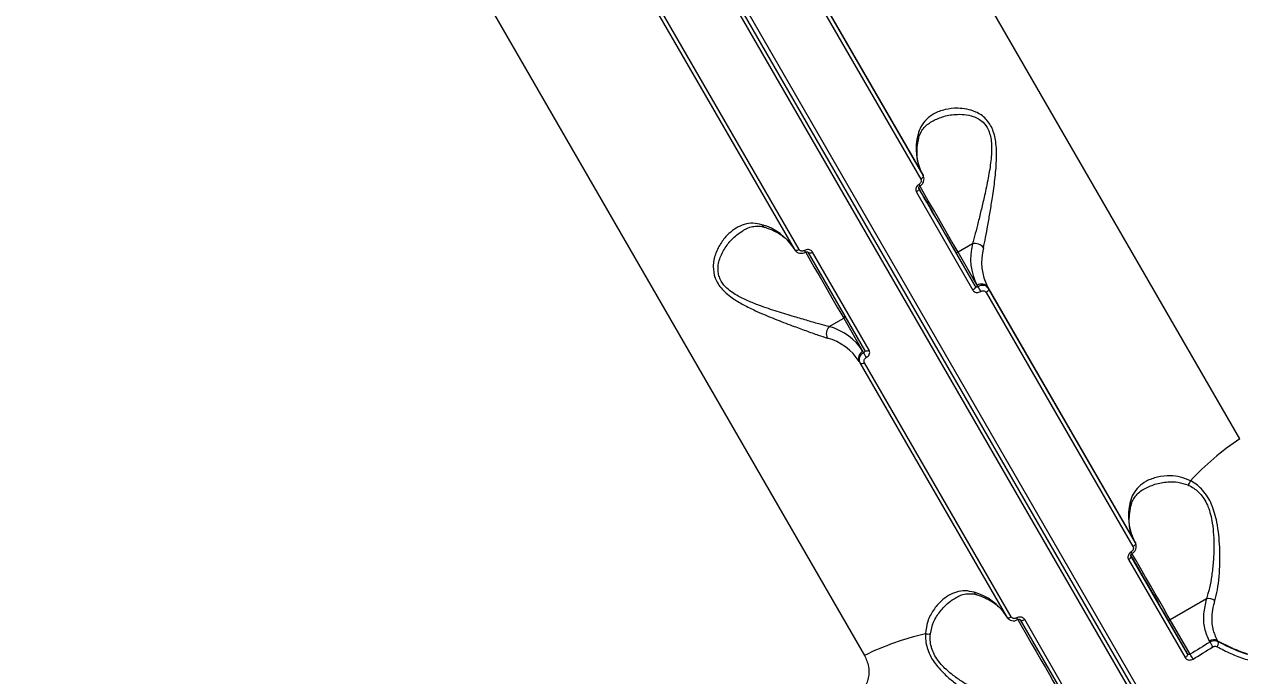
# Model space of a CAD drawing. Header units: millimetres. Extents: x -10881 to 8954, y -8695 to 5624.
# Drawn here: x 2623 to 2917.6, y -3272.9 to -3115 of the extents above; entities that cross this region are included whole.
import ezdxf

# ---------------------------------------------------------------- set-up
doc = ezdxf.new("R2010")
doc.units = ezdxf.units.MM
for name, color, linetype in [('DIKOM_ОБЪЕКТ', 7, 'Continuous'), ('DIKOM_РАЗМЕР_ЗОНА', 7, 'Continuous'), ('DIKOM_РАЗМЕР_ОБЪЕКТА', 7, 'Continuous')]:
    doc.layers.add(name, color=color, linetype=linetype)
doc.styles.add('style1', font='arial.ttf', dxfattribs={"width": 0.8})
doc.dimstyles.new('1-50', dxfattribs={"dimtxt": 300, "dimasz": 200, "dimexe": 100, "dimexo": 0, "dimgap": 100, "dimtad": 1, "dimtxsty": 'style1', "dimcen": 200, "dimclrd": 7, "dimclre": 7, "dimclrt": 7, "dimadec": 1, "dimazin": 2, "dimtfac": 1, "dimtmove": 0, "dimatfit": 2, "dimfxl": 0, "dimlwd": 25, "dimlwe": 18, "dimarcsym": 0})

# ---------------------------------------------------------------- blocks, each defined once
blk = doc.blocks.new('*D10')
at = {"layer": 'Defpoints', "color": 0, "transparency": 16777216}
for p in [(-7152.73, 2730.8), (7385.22, 911.28), (7385.22, -7693.77)]:
    blk.add_point(p, dxfattribs=at)
at = {"layer": 'DIKOM_РАЗМЕР_ОБЪЕКТА', "color": 7, "lineweight": 18, "transparency": 16777216}
for p, q in [((-7152.73, 2730.8), (-7152.73, -7793.77)), ((7385.22, 911.28), (7385.22, -7793.77))]:
    blk.add_line(p, q, dxfattribs=at)
at = {"layer": 'DIKOM_РАЗМЕР_ОБЪЕКТА', "color": 7, "lineweight": 25, "transparency": 16777216}
blk.add_line((-6952.73, -7693.77), (7185.22, -7693.77), dxfattribs=at)
at = {"layer": 'DIKOM_РАЗМЕР_ОБЪЕКТА', "color": 7, "transparency": 16777216}
for points in [[(-6952.73, -7660.43), (-6952.73, -7727.1), (-7152.73, -7693.77)], [(7185.22, -7660.43), (7185.22, -7727.1), (7385.22, -7693.77)]]:
    blk.add_solid(points, dxfattribs=at)
at = {"layer": 'DIKOM_РАЗМЕР_ОБЪЕКТА', "color": 7, "transparency": 16777216, "insert": (116.24, -7440.59), "char_height": 300, "attachment_point": 5, "style": 'style1'}
blk.add_mtext('14500', dxfattribs=at)
blk = doc.blocks.new('*D12')
at = {"layer": 'Defpoints', "color": 0, "transparency": 16777216}
for p in [(-9113.32, 3014.05), (8954.2, 2756.48), (8954.2, -8594.51)]:
    blk.add_point(p, dxfattribs=at)
at = {"layer": 'DIKOM_РАЗМЕР_ЗОНА', "color": 7, "lineweight": 18, "transparency": 16777216}
for p, q in [((-9113.32, 3014.05), (-9113.32, -8694.51)), ((8954.2, 2756.48), (8954.2, -8694.51))]:
    blk.add_line(p, q, dxfattribs=at)
at = {"layer": 'DIKOM_РАЗМЕР_ЗОНА', "color": 7, "lineweight": 25, "transparency": 16777216}
blk.add_line((-8913.32, -8594.51), (8754.2, -8594.51), dxfattribs=at)
at = {"layer": 'DIKOM_РАЗМЕР_ЗОНА', "color": 7, "transparency": 16777216}
for points in [[(-8913.32, -8561.18), (-8913.32, -8627.85), (-9113.32, -8594.51)], [(8754.2, -8561.18), (8754.2, -8627.85), (8954.2, -8594.51)]]:
    blk.add_solid(points, dxfattribs=at)
at = {"layer": 'DIKOM_РАЗМЕР_ЗОНА', "color": 7, "transparency": 16777216, "insert": (-79.56, -8341.34), "char_height": 300, "attachment_point": 5, "style": 'style1'}
blk.add_mtext('18000', dxfattribs=at)

msp = doc.modelspace()

# ---------------------------------------------------------------- linework, layer by layer
at = {"layer": 'DIKOM_ОБЪЕКТ', "color": 7, "linetype": 'Continuous', "lineweight": 15}
for p, q in [((2703.245, -2951.23), (2910.695, -3310.509)), ((2911.305, -3309.561), (2703.855, -2950.283)), ((2912.431, -3309.506), (2704.981, -2950.228)), ((2917.597, -3215.454), (2767.582, -2955.646)), ((2676.645, -3008.148), (2826.66, -3267.957)), ((2805.123, -3089.669), (2840.698, -3151.28)), ((2840.868, -3151.575), (2805.293, -3089.963)), ((2804.719, -3090.888), (2840.294, -3152.5)), ((2774.116, -3107.963), (2809.691, -3169.575)), ((2810.779, -3169.541), (2775.204, -3107.929)), ((2840.698, -3151.28), (2840.868, -3151.575)), ((2853.514, -3178.476), (2839.798, -3154.722)), ((2839.22, -3155.651), (2852.935, -3179.405)), ((2852.842, -3168.209), (2849.334, -3170.234)), ((2812.952, -3170.222), (2826.667, -3193.976)), ((2827.761, -3193.94), (2814.045, -3170.186)), ((2848.687, -3170.113), (2853.514, -3178.476)), ((2853.967, -3178.261), (2849.334, -3170.234)), ((2854.147, -3178.573), (2853.967, -3178.261)), ((2856.153, -3179.966), (2891.728, -3241.577)), ((2856.557, -3178.746), (2892.132, -3240.358)), ((2856.727, -3179.04), (2856.557, -3178.746)), ((2892.302, -3240.652), (2856.727, -3179.04)), ((2818.114, -3188.259), (2821.621, -3186.234)), ((2821.621, -3186.234), (2826.255, -3194.261)), ((2826.255, -3194.261), (2826.435, -3194.573)), ((2825.38, -3196.746), (2825.55, -3197.04)), ((2825.55, -3197.04), (2861.125, -3258.652)), ((2862.213, -3258.618), (2826.638, -3197.006)), ((2892.132, -3240.358), (2892.302, -3240.652)), ((2890.654, -3244.728), (2904.369, -3268.482)), ((2904.948, -3267.554), (2891.232, -3243.8)), ((2909.517, -3254.261), (2900.768, -3259.312)), ((2864.386, -3259.3), (2878.101, -3283.054)), ((2879.195, -3283.017), (2865.479, -3259.263)), ((2900.121, -3259.19), (2904.948, -3267.554)), ((2905.581, -3267.651), (2900.768, -3259.312)), ((2910.223, -3264.465), (2910.377, -3264.731)), ((2912.38, -3264.632), (2912.238, -3264.386))]:
    msp.add_line(p, q, dxfattribs=at)
at = {"layer": 'DIKOM_ОБЪЕКТ', "color": 7, "linetype": 'Continuous', "lineweight": 15, "flags": 128}
for points in [[(2840.868, -3151.575), (2840.901, -3151.669), (2840.901, -3151.777), (2840.869, -3151.897), (2840.805, -3152.023), (2840.711, -3152.151), (2840.592, -3152.276), (2840.451, -3152.394), (2840.294, -3152.5)], [(2839.798, -3154.722), (2839.832, -3154.817), (2839.832, -3154.926), (2839.799, -3155.046), (2839.734, -3155.173), (2839.64, -3155.301), (2839.52, -3155.427), (2839.378, -3155.545), (2839.22, -3155.651)], [(2839.783, -3154.693), (2839.812, -3154.742), (2840.174, -3155.369), (2840.671, -3156.229)], [(2839.791, -3154.704), (2840.5, -3155.932), (2841.691, -3157.994), (2842.884, -3160.061), (2844.054, -3162.088), (2845.175, -3164.029), (2846.22, -3165.84), (2847.168, -3167.482), (2847.996, -3168.917), (2848.687, -3170.113)], [(2840.671, -3156.229), (2841.261, -3157.251), (2841.897, -3158.353), (2842.528, -3159.446), (2843.102, -3160.441), (2843.573, -3161.257), (2843.903, -3161.828), (2844.065, -3162.109), (2844.045, -3162.075), (2843.847, -3161.731), (2843.484, -3161.103), (2842.988, -3160.243), (2842.397, -3159.221), (2841.761, -3158.119), (2841.13, -3157.026), (2840.556, -3156.031), (2840.085, -3155.215), (2839.794, -3154.711)], [(2849.334, -3170.234), (2848.622, -3169.001), (2847.768, -3167.521), (2846.791, -3165.828), (2845.712, -3163.96), (2844.557, -3161.959), (2843.35, -3159.868), (2842.119, -3157.736), (2840.891, -3155.61), (2840.056, -3154.162)], [(2809.691, -3169.575), (2809.756, -3169.65), (2809.85, -3169.705), (2809.969, -3169.737), (2810.111, -3169.744), (2810.268, -3169.727), (2810.436, -3169.687), (2810.608, -3169.624), (2810.779, -3169.541)], [(2812.347, -3170.17), (2813.179, -3171.61), (2814.406, -3173.736), (2815.637, -3175.868), (2816.844, -3177.959), (2818, -3179.96), (2819.078, -3181.828), (2820.055, -3183.521), (2820.909, -3185.001), (2821.621, -3186.234)], [(2812.952, -3170.222), (2813.017, -3170.298), (2813.111, -3170.353), (2813.232, -3170.385), (2813.374, -3170.392), (2813.532, -3170.375), (2813.701, -3170.333), (2813.874, -3170.269), (2814.045, -3170.186)], [(2853.514, -3178.476), (2853.547, -3178.571), (2853.548, -3178.68), (2853.515, -3178.8), (2853.45, -3178.927), (2853.356, -3179.055), (2853.235, -3179.181), (2853.094, -3179.299), (2852.935, -3179.405)], [(2856.727, -3179.04), (2856.76, -3179.134), (2856.76, -3179.243), (2856.728, -3179.362), (2856.664, -3179.489), (2856.57, -3179.617), (2856.451, -3179.742), (2856.31, -3179.859), (2856.153, -3179.966)], [(2826.667, -3193.976), (2826.732, -3194.052), (2826.827, -3194.107), (2826.947, -3194.139), (2827.089, -3194.146), (2827.248, -3194.129), (2827.417, -3194.087), (2827.59, -3194.023), (2827.761, -3193.94)], [(2825.55, -3197.04), (2825.614, -3197.116), (2825.708, -3197.171), (2825.828, -3197.202), (2825.969, -3197.21), (2826.127, -3197.193), (2826.295, -3197.152), (2826.467, -3197.089), (2826.638, -3197.006)], [(2900.768, -3259.312), (2900.056, -3258.078), (2899.202, -3256.598), (2898.225, -3254.905), (2897.146, -3253.037), (2895.991, -3251.036), (2894.784, -3248.946), (2893.553, -3246.813), (2892.325, -3244.687), (2891.49, -3243.239)], [(2892.302, -3240.652), (2892.335, -3240.746), (2892.335, -3240.855), (2892.303, -3240.974), (2892.239, -3241.1), (2892.145, -3241.228), (2892.026, -3241.353), (2891.885, -3241.471), (2891.728, -3241.577)], [(2891.232, -3243.8), (2891.266, -3243.894), (2891.266, -3244.003), (2891.233, -3244.123), (2891.168, -3244.25), (2891.074, -3244.379), (2890.954, -3244.504), (2890.812, -3244.622), (2890.654, -3244.728)], [(2891.217, -3243.77), (2891.246, -3243.819), (2891.608, -3244.446), (2892.104, -3245.306)], [(2891.225, -3243.782), (2891.934, -3245.009), (2893.124, -3247.071), (2894.318, -3249.139), (2895.488, -3251.165), (2896.609, -3253.106), (2897.654, -3254.918), (2898.602, -3256.559), (2899.43, -3257.994), (2900.121, -3259.19)], [(2892.104, -3245.306), (2892.695, -3246.329), (2893.331, -3247.431), (2893.962, -3248.523), (2894.536, -3249.518), (2895.007, -3250.334), (2895.337, -3250.906), (2895.499, -3251.186), (2895.479, -3251.152), (2895.28, -3250.808), (2894.918, -3250.181), (2894.422, -3249.321), (2893.831, -3248.298), (2893.195, -3247.196), (2892.564, -3246.103), (2891.99, -3245.109), (2891.519, -3244.293), (2891.228, -3243.789)], [(2861.125, -3258.652), (2861.19, -3258.728), (2861.284, -3258.782), (2861.403, -3258.814), (2861.544, -3258.822), (2861.702, -3258.805), (2861.87, -3258.764), (2862.042, -3258.701), (2862.213, -3258.618)], [(2863.781, -3259.247), (2864.612, -3260.687), (2865.84, -3262.813), (2867.071, -3264.946), (2868.278, -3267.036), (2869.433, -3269.037), (2870.512, -3270.905), (2871.489, -3272.598), (2872.343, -3274.078), (2873.055, -3275.312)], [(2864.386, -3259.3), (2864.451, -3259.376), (2864.545, -3259.43), (2864.666, -3259.462), (2864.808, -3259.469), (2864.966, -3259.452), (2865.135, -3259.411), (2865.308, -3259.347), (2865.479, -3259.263)], [(2910.377, -3264.731), (2909.779, -3265.098), (2909.181, -3265.464), (2908.582, -3265.83), (2907.982, -3266.195), (2907.383, -3266.56), (2906.782, -3266.924), (2906.182, -3267.287), (2905.581, -3267.651)], [(2906.3, -3268.819), (2906.903, -3268.455), (2907.504, -3268.091), (2908.106, -3267.726), (2908.707, -3267.36), (2909.308, -3266.994), (2909.908, -3266.628), (2910.508, -3266.261), (2911.108, -3265.893)], [(2904.948, -3267.554), (2904.981, -3267.648), (2904.982, -3267.757), (2904.949, -3267.877), (2904.884, -3268.004), (2904.79, -3268.132), (2904.669, -3268.258), (2904.528, -3268.376), (2904.369, -3268.482)]]:
    msp.add_lwpolyline(points, dxfattribs=at)
at = {"layer": 'DIKOM_ОБЪЕКТ', "color": 7, "linetype": 'Continuous', "lineweight": 15}
for centre, radius, start, end in [((2852.294, -3145.135), 13.123, 164.85518, 207.92059), ((2838.506, -3142.395), 1.314, 348.27083, 31.55004), ((2837.78, -3155.137), 2.497, 22.2679, 33.4231), ((2798.402, -3176.246), 13.12, 32.06427, 75.13688), ((2802.923, -3162.938), 1.314, 208.45721, 251.68331), ((2814.344, -3168.667), 2.526, 206.63446, 217.65974), ((2866.143, -3171.809), 13.78, 164.85518, 207.92059), ((2853.508, -3170.489), 2.375, 33.66228, 106.28517), ((2868.152, -3172.601), 13.123, 164.85518, 207.92059), ((2849.072, -3169.846), 0.468, 214.73946, 304.05838), ((2855.017, -3179.814), 1.874, 34.73946, 124.05838), ((2834.951, -3191.185), 22.969, 29.88152, 33.30537), ((2821.412, -3185.809), 0.473, 296.20231, 20.53403), ((2819.755, -3189.976), 2.375, 133.71222, 206.34166), ((2814.58, -3201.575), 13.776, 32.06427, 75.13688), ((2814.261, -3203.711), 13.12, 32.06427, 75.13688), ((2827.074, -3195.946), 1.874, 115.94043, 205.26593), ((2846.867, -3184.303), 22.868, 206.68503, 210.12397), ((2955.153, -3271.578), 67.53, 123.78907, 137.1135), ((2902.905, -3224.647), 2.935, 317.15893, 340.62835), ((2903.728, -3234.213), 13.123, 164.85518, 207.92059), ((2889.94, -3231.472), 1.314, 348.27083, 31.55004), ((2889.214, -3244.214), 2.497, 22.2679, 33.4231), ((2849.836, -3265.323), 13.12, 32.06427, 75.13688), ((2854.357, -3252.015), 1.314, 208.45721, 251.68331), ((2910.098, -3256.721), 2.529, 53.81424, 103.29071), ((2865.778, -3257.744), 2.526, 206.63446, 217.65974), ((2900.506, -3258.923), 0.468, 214.73946, 304.05838), ((2856.483, -3328.535), 67.521, 102.88547, 116.21105), ((2841.967, -3259.829), 2.935, 259.37116, 282.84216), ((2911.301, -3266.216), 2.056, 62.86272, 121.59207), ((2896.359, -3274.354), 17.003, 29.83976, 34.46591), ((2911.124, -3264.976), 1.302, 318.87405, 15.29122), ((2886.385, -3280.263), 22.969, 29.88152, 33.30537)]:
    msp.add_arc(centre, radius, start, end, dxfattribs=at)
for points, knots in [([(2912.672, -3309.927), (2914.419, -3308.91), (2919.483, -3305.963), (2927.8, -3300.979), (2937.587, -3294.933), (2947.272, -3288.756), (2956.85, -3282.455), (2966.312, -3276.033), (2975.652, -3269.496), (2984.863, -3262.849), (2993.937, -3256.097), (3002.868, -3249.245), (3011.649, -3242.297), (3020.274, -3235.259), (3028.736, -3228.137), (3037.029, -3220.936), (3045.146, -3213.66), (3053.082, -3206.317), (3060.83, -3198.91), (3068.385, -3191.446), (3075.74, -3183.93), (3082.891, -3176.367), (3089.832, -3168.765), (3096.558, -3161.127), (3103.064, -3153.461), (3109.344, -3145.771), (3115.394, -3138.063), (3121.21, -3130.343), (3126.787, -3122.617), (3132.121, -3114.891), (3137.208, -3107.171), (3142.043, -3099.461), (3146.624, -3091.769), (3150.947, -3084.099), (3155.009, -3076.457), (3158.805, -3068.85), (3162.335, -3061.283), (3165.594, -3053.761), (3168.58, -3046.29), (3171.291, -3038.877), (3173.725, -3031.525), (3175.88, -3024.242), (3177.754, -3017.032), (3179.346, -3009.901), (3180.655, -3002.855), (3181.678, -2995.898), (3182.417, -2989.037), (3182.869, -2982.276), (3183.038, -2975.619), (3182.905, -2969.08), (3182.615, -2963.835), (3182.264, -2960.815), (3182.157, -2959.893)], [0, 0, 0, 0, 0.0107471, 0.0311651, 0.0515835, 0.0720021, 0.0924206, 0.1128393, 0.1332582, 0.1536771, 0.1740963, 0.1945156, 0.2149352, 0.2353551, 0.2557752, 0.2761956, 0.2966164, 0.3170376, 0.3374591, 0.3578811, 0.3783035, 0.3987263, 0.4191497, 0.4395736, 0.459998, 0.480423, 0.5008486, 0.5212748, 0.5417016, 0.5621289, 0.5825569, 0.6029854, 0.6234145, 0.6438441, 0.6642741, 0.6847045, 0.7051351, 0.7255658, 0.7459964, 0.7664267, 0.7868564, 0.8072852, 0.8277127, 0.8481386, 0.8685623, 0.8889834, 0.9094014, 0.9298156, 0.9502254, 0.9706305, 0.9910301, 1, 1, 1, 1]), ([(2855.485, -3169.172), (2855.657, -3168.36), (2856.002, -3166.733), (2856.548, -3163.725), (2857.115, -3160.463), (2857.709, -3156.74), (2858.3, -3152.602), (2858.697, -3148.173), (2858.668, -3144.054), (2858.014, -3141.016), (2857.05, -3139.111), (2856.094, -3137.879), (2854.933, -3136.914), (2853.373, -3136.054), (2851.446, -3135.475), (2848.886, -3135.242), (2846.119, -3135.557), (2843.542, -3136.531), (2841.59, -3137.965), (2840.26, -3139.639), (2839.826, -3141.056), (2839.626, -3141.707)], [0, 0, 0, 0, 0.0554761, 0.1110246, 0.1664977, 0.2220062, 0.2900237, 0.3579634, 0.4226761, 0.4774073, 0.5052471, 0.5330944, 0.5627101, 0.5923749, 0.64043, 0.6885816, 0.7603261, 0.8320617, 0.8910003, 0.9498671, 1, 1, 1, 1]), ([(2842.943, -3138.558), (2843.785, -3138.141), (2845.531, -3137.277), (2848.293, -3136.781), (2850.852, -3136.786), (2852.746, -3137.162), (2854.277, -3137.847), (2855.585, -3138.802), (2856.433, -3139.983), (2856.987, -3141.326), (2857.299, -3142.518), (2857.548, -3144.841), (2857.342, -3148.155), (2856.651, -3152.32), (2855.814, -3156.237), (2854.983, -3159.799), (2854.225, -3162.907), (2853.498, -3165.815), (2853.063, -3167.404), (2852.842, -3168.209)], [0, 0, 0, 0, 0.083337, 0.1726872, 0.2299078, 0.2882938, 0.322255, 0.3571279, 0.407045, 0.4203424, 0.4514878, 0.4836705, 0.5605594, 0.642474, 0.7266399, 0.7945434, 0.8636291, 0.930864, 1, 1, 1, 1]), ([(2839.81, -3142.681), (2839.826, -3142.579), (2839.913, -3142.045), (2840.271, -3141.225), (2840.914, -3140.187), (2841.792, -3139.271), (2842.573, -3138.788), (2842.943, -3138.559)], [0, 0, 0, 0, 0.0509285, 0.2669413, 0.5042747, 0.7648438, 1, 1, 1, 1]), ([(2840.698, -3151.281), (2840.569, -3151.043), (2840.171, -3150.309), (2839.7, -3148.966), (2839.393, -3147.198), (2839.372, -3145.298), (2839.558, -3143.761), (2839.749, -3142.866), (2839.792, -3142.666)], [0, 0, 0, 0, 0.1027334, 0.3181905, 0.5309199, 0.7384588, 0.9414897, 1, 1, 1, 1]), ([(2840.083, -3154.176), (2840.265, -3154.051), (2840.666, -3153.776), (2841.028, -3153.132), (2841.136, -3152.433), (2841.059, -3151.893), (2840.89, -3151.652), (2840.847, -3151.59)], [0, 0, 0, 0, 0.2154779, 0.4735076, 0.7028358, 0.9236399, 1, 1, 1, 1]), ([(2839.865, -3153.761), (2839.773, -3153.824), (2839.541, -3153.982), (2839.256, -3154.334), (2839.075, -3154.783), (2839.046, -3155.25), (2839.162, -3155.517), (2839.22, -3155.651)], [0, 0, 0, 0, 0.1418471, 0.3567284, 0.5713333, 0.7857186, 1, 1, 1, 1]), ([(2839.812, -3154.741), (2839.807, -3154.734), (2839.79, -3154.713), (2839.769, -3154.653), (2839.805, -3154.501), (2839.881, -3154.372), (2839.982, -3154.261), (2840.063, -3154.213), (2840.094, -3154.194)], [0, 0, 0, 0, 0.1489983, 0.4752925, 0.6350192, 0.7709288, 0.912957, 1, 1, 1, 1]), ([(2840.294, -3152.5), (2840.333, -3152.589), (2840.41, -3152.768), (2840.391, -3153.079), (2840.27, -3153.379), (2840.081, -3153.614), (2839.926, -3153.719), (2839.865, -3153.761)], [0, 0, 0, 0, 0.21424, 0.428583, 0.6431735, 0.858082, 1, 1, 1, 1]), ([(2801.768, -3163.564), (2801.045, -3163.403), (2799.575, -3163.075), (2797.496, -3163.418), (2795.534, -3164.279), (2793.635, -3165.723), (2791.861, -3167.808), (2790.458, -3170.516), (2789.816, -3173.492), (2790.191, -3176.032), (2791.107, -3177.879), (2792.126, -3179.213), (2793.447, -3180.459), (2795.286, -3181.812), (2797.686, -3183.199), (2801.012, -3184.796), (2804.913, -3186.419), (2808.918, -3187.955), (2812.474, -3189.263), (2815.365, -3190.295), (2816.918, -3190.799), (2817.627, -3191.03)], [0, 0, 0, 0, 0.0545824, 0.1110311, 0.1659464, 0.2220128, 0.2890718, 0.3579604, 0.4226727, 0.4774036, 0.5047497, 0.5330995, 0.5623538, 0.592382, 0.6398889, 0.6885844, 0.7592835, 0.8320596, 0.8901594, 0.9498675, 1, 1, 1, 1]), ([(2797.366, -3164.893), (2797.516, -3164.795), (2798.103, -3164.41), (2799.162, -3164.055), (2800.461, -3163.863), (2801.576, -3163.919), (2802.266, -3164.135), (2802.521, -3164.215)], [0, 0, 0, 0, 0.0934571, 0.3646372, 0.6295545, 0.8631996, 1, 1, 1, 1]), ([(2818.114, -3188.259), (2817.401, -3188.073), (2815.856, -3187.67), (2812.981, -3186.85), (2809.49, -3185.829), (2805.502, -3184.614), (2801.681, -3183.341), (2798.37, -3182.038), (2796.042, -3180.908), (2794.234, -3179.746), (2792.752, -3178.487), (2791.866, -3177.242), (2791.362, -3175.986), (2791.137, -3174.943), (2791.146, -3173.068), (2791.892, -3170.688), (2793.51, -3168.133), (2795.39, -3166.143), (2796.77, -3165.257), (2797.355, -3164.881)], [0, 0, 0, 0, 0.0614448, 0.1331706, 0.2068465, 0.2939933, 0.3834338, 0.4407123, 0.4991574, 0.5331529, 0.568061, 0.6180286, 0.6313394, 0.6625164, 0.6947316, 0.7716982, 0.8536957, 0.9379467, 1, 1, 1, 1]), ([(2802.515, -3164.187), (2802.857, -3164.301), (2803.854, -3164.633), (2805.331, -3165.313), (2806.861, -3166.274), (2808.149, -3167.398), (2808.998, -3168.421), (2809.401, -3169.084), (2809.521, -3169.28)], [0, 0, 0, 0, 0.1033916, 0.3019146, 0.5017436, 0.7047589, 0.9124738, 1, 1, 1, 1]), ([(2809.707, -3169.564), (2809.809, -3169.722), (2810.032, -3170.064), (2810.602, -3170.387), (2811.282, -3170.513), (2811.901, -3170.443), (2812.219, -3170.25), (2812.329, -3170.183)], [0, 0, 0, 0, 0.1884982, 0.4094854, 0.636433, 0.8744088, 1, 1, 1, 1]), ([(2812.086, -3169.799), (2811.982, -3169.846), (2811.775, -3169.938), (2811.438, -3169.955), (2811.131, -3169.876), (2810.905, -3169.725), (2810.815, -3169.593), (2810.779, -3169.541)], [0, 0, 0, 0, 0.2151387, 0.4301737, 0.6449794, 0.8594762, 1, 1, 1, 1]), ([(2814.045, -3170.186), (2813.991, -3170.107), (2813.856, -3169.909), (2813.518, -3169.683), (2813.057, -3169.565), (2812.551, -3169.591), (2812.241, -3169.73), (2812.086, -3169.799)], [0, 0, 0, 0, 0.1406201, 0.3550994, 0.5698681, 0.7848826, 1, 1, 1, 1]), ([(2812.347, -3170.212), (2812.354, -3170.207), (2812.408, -3170.172), (2812.527, -3170.134), (2812.683, -3170.113), (2812.816, -3170.131), (2812.907, -3170.172), (2812.942, -3170.202), (2812.947, -3170.219), (2812.949, -3170.224)], [0, 0, 0, 0, 0.0253311, 0.1804944, 0.3335226, 0.4978807, 0.6811404, 0.9128201, 1, 1, 1, 1]), ([(2854.147, -3178.573), (2854.098, -3178.6), (2853.999, -3178.654), (2853.837, -3178.672), (2853.687, -3178.64), (2853.577, -3178.568), (2853.532, -3178.502), (2853.514, -3178.476)], [0, 0, 0, 0, 0.2154741, 0.4306477, 0.6453485, 0.8595852, 1, 1, 1, 1]), ([(2856.727, -3179.04), (2856.655, -3178.936), (2856.475, -3178.673), (2856.028, -3178.377), (2855.421, -3178.23), (2854.757, -3178.279), (2854.351, -3178.475), (2854.147, -3178.573)], [0, 0, 0, 0, 0.1407273, 0.3554498, 0.5702908, 0.7851571, 1, 1, 1, 1]), ([(2852.935, -3179.405), (2852.989, -3179.483), (2853.124, -3179.68), (2853.459, -3179.901), (2853.914, -3180.008), (2854.411, -3179.967), (2854.714, -3179.817), (2854.866, -3179.742)], [0, 0, 0, 0, 0.1406201, 0.3550994, 0.5698681, 0.7848826, 1, 1, 1, 1]), ([(2854.866, -3179.742), (2854.968, -3179.692), (2855.17, -3179.592), (2855.501, -3179.564), (2855.804, -3179.636), (2856.027, -3179.782), (2856.117, -3179.914), (2856.153, -3179.966)], [0, 0, 0, 0, 0.2151387, 0.4301737, 0.6449794, 0.8594762, 1, 1, 1, 1]), ([(2826.435, -3194.573), (2826.31, -3194.653), (2825.996, -3194.854), (2825.609, -3195.309), (2825.362, -3195.894), (2825.318, -3196.507), (2825.473, -3196.863), (2825.55, -3197.04)], [0, 0, 0, 0, 0.1417164, 0.3563996, 0.5709512, 0.7854607, 1, 1, 1, 1]), ([(2826.667, -3193.976), (2826.687, -3194.021), (2826.725, -3194.109), (2826.712, -3194.259), (2826.647, -3194.401), (2826.547, -3194.509), (2826.467, -3194.555), (2826.435, -3194.573)], [0, 0, 0, 0, 0.2139775, 0.4281717, 0.6427849, 0.8579017, 1, 1, 1, 1]), ([(2826.638, -3197.006), (2826.599, -3196.917), (2826.522, -3196.74), (2826.545, -3196.434), (2826.671, -3196.144), (2826.867, -3195.919), (2827.025, -3195.82), (2827.087, -3195.78)], [0, 0, 0, 0, 0.21424003, 0.428583, 0.64317351, 0.85808196, 1, 1, 1, 1]), ([(2827.087, -3195.78), (2827.182, -3195.721), (2827.419, -3195.573), (2827.712, -3195.235), (2827.9, -3194.798), (2827.934, -3194.339), (2827.818, -3194.073), (2827.761, -3193.94)], [0, 0, 0, 0, 0.1418471, 0.3567284, 0.5713333, 0.7857186, 1, 1, 1, 1]), ([(2905.674, -3225.621), (2904.868, -3225.269), (2903.253, -3224.566), (2900.484, -3224.323), (2897.631, -3224.612), (2895.04, -3225.575), (2893.07, -3226.997), (2891.71, -3228.679), (2891.267, -3230.115), (2891.06, -3230.784)], [0, 0, 0, 0, 0.12815224, 0.25673895, 0.42681557, 0.59687818, 0.73731042, 0.87757155, 1, 1, 1, 1]), ([(2894.346, -3227.638), (2895.224, -3227.209), (2897.008, -3226.337), (2899.883, -3225.85), (2902.641, -3225.843), (2904.244, -3226.374), (2905.057, -3226.643)], [0, 0, 0, 0, 0.2830994, 0.5754373, 0.7847455, 1, 1, 1, 1]), ([(2911.591, -3254.681), (2911.807, -3253.826), (2912.244, -3252.091), (2912.633, -3248.937), (2912.831, -3245.46), (2912.8, -3242.021), (2912.556, -3238.704), (2912.148, -3235.925), (2911.558, -3233.459), (2910.829, -3231.379), (2909.848, -3229.464), (2908.343, -3227.457), (2906.853, -3226.267), (2905.832, -3225.707), (2905.674, -3225.621)], [0, 0, 0, 0, 0.1084786, 0.2202175, 0.3276464, 0.4383071, 0.5238012, 0.6115056, 0.6745126, 0.7390859, 0.8027725, 0.8688952, 0.9797316, 1, 1, 1, 1]), ([(2891.23, -3231.747), (2891.332, -3231.377), (2891.551, -3230.576), (2892.137, -3229.546), (2893.01, -3228.574), (2893.759, -3227.936), (2894.285, -3227.683), (2894.341, -3227.656)], [0, 0, 0, 0, 0.2033933, 0.4405399, 0.6960573, 0.9675809, 1, 1, 1, 1]), ([(2905.057, -3226.643), (2905.212, -3226.716), (2906.207, -3227.183), (2907.595, -3228.185), (2908.96, -3229.917), (2909.576, -3231.082), (2910.115, -3232.375), (2910.568, -3233.802), (2911.027, -3236.122), (2911.293, -3238.79), (2911.368, -3241.937), (2911.226, -3245.27), (2910.859, -3248.602), (2910.309, -3251.695), (2909.783, -3253.398), (2909.517, -3254.261)], [0, 0, 0, 0, 0.0201015, 0.1287258, 0.1852706, 0.2440052, 0.254864, 0.3167944, 0.3805909, 0.4664196, 0.5546309, 0.663824, 0.7761654, 0.8865567, 1, 1, 1, 1]), ([(2474.407, -3370.97), (2475.12, -3371.509), (2478.361, -3373.957), (2484.717, -3377.9), (2493.478, -3382.775), (2502.911, -3387.211), (2512.939, -3391.218), (2523.596, -3394.776), (2534.794, -3397.846), (2546.377, -3400.39), (2558.279, -3402.415), (2570.489, -3403.942), (2583.131, -3404.988), (2596.282, -3405.553), (2609.899, -3405.619), (2624, -3405.174), (2638.467, -3404.212), (2652.93, -3402.767), (2667.306, -3400.884), (2681.58, -3398.6), (2696.082, -3395.87), (2710.889, -3392.674), (2725.95, -3389.012), (2741.276, -3384.872), (2756.744, -3380.28), (2772.346, -3375.236), (2788.019, -3369.757), (2803.773, -3363.836), (2819.565, -3357.487), (2835.481, -3350.669), (2851.457, -3343.397), (2867.5, -3335.657), (2883.467, -3327.51), (2899.141, -3319.068), (2914.461, -3310.382), (2929.443, -3301.46), (2944.243, -3292.21), (2958.94, -3282.578), (2973.466, -3272.593), (2987.827, -3262.243), (3001.878, -3251.611), (3015.872, -3240.54), (3024.929, -3232.907), (3029.575, -3228.993)], [0, 0, 0, 0, 0.0069069, 0.0314206, 0.0561045, 0.0807884, 0.1060094, 0.1312304, 0.156637, 0.1820435, 0.2065572, 0.2310708, 0.2557548, 0.2804387, 0.3056597, 0.3308807, 0.3562872, 0.3816938, 0.4053301, 0.4289664, 0.4527552, 0.4765441, 0.5008121, 0.5250802, 0.5495135, 0.5739467, 0.5984604, 0.6229741, 0.6476581, 0.6723421, 0.6975631, 0.7227842, 0.7481908, 0.7735974, 0.7981111, 0.8226248, 0.8473088, 0.8719928, 0.8972139, 0.9224349, 0.9478415, 0.9732482, 1, 1, 1, 1]), ([(2892.132, -3240.358), (2892.003, -3240.121), (2891.605, -3239.386), (2891.134, -3238.044), (2890.827, -3236.275), (2890.806, -3234.376), (2890.992, -3232.838), (2891.183, -3231.943), (2891.226, -3231.743)], [0, 0, 0, 0, 0.1027334, 0.3181905, 0.5309199, 0.7384588, 0.9414897, 1, 1, 1, 1]), ([(2891.299, -3242.839), (2891.207, -3242.901), (2890.975, -3243.06), (2890.69, -3243.412), (2890.509, -3243.86), (2890.48, -3244.327), (2890.596, -3244.595), (2890.654, -3244.728)], [0, 0, 0, 0, 0.1418471, 0.3567284, 0.5713333, 0.7857186, 1, 1, 1, 1]), ([(2891.246, -3243.818), (2891.241, -3243.812), (2891.224, -3243.79), (2891.203, -3243.731), (2891.239, -3243.579), (2891.315, -3243.449), (2891.416, -3243.338), (2891.497, -3243.29), (2891.528, -3243.272)], [0, 0, 0, 0, 0.1489983, 0.4752925, 0.6350192, 0.7709288, 0.912957, 1, 1, 1, 1]), ([(2891.728, -3241.577), (2891.767, -3241.667), (2891.844, -3241.845), (2891.825, -3242.157), (2891.704, -3242.456), (2891.515, -3242.691), (2891.36, -3242.797), (2891.299, -3242.839)], [0, 0, 0, 0, 0.21424, 0.428583, 0.6431735, 0.858082, 1, 1, 1, 1]), ([(2891.517, -3243.253), (2891.699, -3243.128), (2892.1, -3242.853), (2892.462, -3242.209), (2892.57, -3241.51), (2892.493, -3240.97), (2892.324, -3240.729), (2892.281, -3240.667)], [0, 0, 0, 0, 0.2154779, 0.4735076, 0.7028358, 0.9236399, 1, 1, 1, 1]), ([(2853.202, -3252.642), (2852.479, -3252.48), (2851.009, -3252.152), (2848.929, -3252.495), (2846.969, -3253.357), (2845.065, -3254.8), (2843.311, -3256.889), (2841.842, -3259.561), (2841.561, -3261.692), (2841.426, -3262.714)], [0, 0, 0, 0, 0.12953857, 0.26350646, 0.39383509, 0.5268955, 0.68604446, 0.84953542, 1, 1, 1, 1]), ([(2842.619, -3262.691), (2842.833, -3261.733), (2843.278, -3259.735), (2844.96, -3257.214), (2846.836, -3255.205), (2848.235, -3254.31), (2848.838, -3253.924)], [0, 0, 0, 0, 0.2469047, 0.5153077, 0.7910871, 1, 1, 1, 1]), ([(2848.803, -3253.96), (2849.149, -3253.765), (2849.935, -3253.325), (2851.184, -3252.998), (2852.497, -3252.962), (2853.415, -3253.069), (2853.897, -3253.258), (2853.952, -3253.279)], [0, 0, 0, 0, 0.21162, 0.4805396, 0.7474539, 0.9712354, 1, 1, 1, 1]), ([(2853.949, -3253.265), (2854.291, -3253.378), (2855.288, -3253.71), (2856.765, -3254.39), (2858.295, -3255.351), (2859.582, -3256.475), (2860.432, -3257.499), (2860.835, -3258.161), (2860.955, -3258.358)], [0, 0, 0, 0, 0.1033916, 0.3019146, 0.5017436, 0.7047589, 0.9124738, 1, 1, 1, 1]), ([(2909.517, -3254.261), (2909.241, -3255.476), (2908.674, -3257.979), (2908.866, -3261.461), (2909.767, -3263.454), (2910.223, -3264.465)], [0, 0, 0, 0, 0.3175173, 0.6539172, 1, 1, 1, 1]), ([(2912.238, -3264.386), (2911.811, -3263.454), (2910.944, -3261.562), (2910.824, -3258.54), (2911.177, -3256.186), (2911.499, -3255.016), (2911.591, -3254.681)], [0, 0, 0, 0, 0.3362341, 0.6822364, 0.9087879, 1, 1, 1, 1]), ([(2861.14, -3258.641), (2861.243, -3258.799), (2861.466, -3259.141), (2862.036, -3259.464), (2862.716, -3259.59), (2863.335, -3259.521), (2863.653, -3259.327), (2863.763, -3259.26)], [0, 0, 0, 0, 0.18849822, 0.40948538, 0.636433, 0.87440882, 1, 1, 1, 1]), ([(2863.52, -3258.877), (2863.416, -3258.923), (2863.209, -3259.015), (2862.872, -3259.032), (2862.565, -3258.953), (2862.339, -3258.802), (2862.249, -3258.67), (2862.213, -3258.618)], [0, 0, 0, 0, 0.2151387, 0.4301737, 0.6449794, 0.8594762, 1, 1, 1, 1]), ([(2865.479, -3259.263), (2865.425, -3259.185), (2865.29, -3258.987), (2864.952, -3258.761), (2864.491, -3258.643), (2863.985, -3258.669), (2863.675, -3258.807), (2863.52, -3258.877)], [0, 0, 0, 0, 0.1406201, 0.3550994, 0.5698681, 0.7848826, 1, 1, 1, 1]), ([(2863.781, -3259.289), (2863.788, -3259.284), (2863.842, -3259.249), (2863.961, -3259.211), (2864.117, -3259.19), (2864.25, -3259.208), (2864.341, -3259.25), (2864.375, -3259.279), (2864.381, -3259.297), (2864.383, -3259.301)], [0, 0, 0, 0, 0.0253311, 0.1804944, 0.3335226, 0.4978807, 0.6811404, 0.9128201, 1, 1, 1, 1]), ([(2841.426, -3262.714), (2841.429, -3263.263), (2841.435, -3264.361), (2841.794, -3266.11), (2842.488, -3267.876), (2843.782, -3270.064), (2845.756, -3272.274), (2848.223, -3274.388), (2850.787, -3276.25), (2853.616, -3278.03), (2856.622, -3279.664), (2859.492, -3280.995), (2861.839, -3281.886), (2863.138, -3282.236), (2863.634, -3282.369)], [0, 0, 0, 0, 0.0610586, 0.1220459, 0.1836227, 0.2451907, 0.3548561, 0.436924, 0.519099, 0.6228181, 0.7265974, 0.8310891, 0.9355772, 1, 1, 1, 1]), ([(2864.307, -3280.363), (2863.807, -3280.256), (2862.505, -3279.98), (2860.157, -3279.232), (2857.306, -3278.095), (2854.311, -3276.667), (2851.521, -3275.112), (2848.979, -3273.449), (2846.564, -3271.568), (2844.675, -3269.59), (2843.479, -3267.652), (2843.044, -3266.554), (2842.728, -3265.421), (2842.532, -3264.249), (2842.59, -3263.215), (2842.619, -3262.691)], [0, 0, 0, 0, 0.0653899, 0.1703679, 0.2779426, 0.3818114, 0.4884116, 0.5695635, 0.6527955, 0.7604191, 0.8151631, 0.8718852, 0.8800454, 0.9391998, 1, 1, 1, 1]), ([(2912.38, -3264.632), (2912.334, -3264.608), (2912.111, -3264.492), (2911.648, -3264.386), (2910.987, -3264.435), (2910.581, -3264.633), (2910.377, -3264.731)], [0, 0, 0, 0, 0.0806489, 0.3870727, 0.6935679, 1, 1, 1, 1]), ([(2911.108, -3265.893), (2911.209, -3265.843), (2911.411, -3265.741), (2911.74, -3265.712), (2911.971, -3265.763), (2912.082, -3265.82), (2912.105, -3265.832)], [0, 0, 0, 0, 0.3067236, 0.613302, 0.919473, 1, 1, 1, 1]), ([(2912.105, -3265.832), (2913.207, -3266.403), (2915.407, -3267.543), (2918.935, -3268.882), (2922.628, -3269.933), (2926.487, -3270.685), (2929.155, -3270.898), (2930.494, -3271.004)], [0, 0, 0, 0, 0.19768131, 0.39470003, 0.59308917, 0.79579842, 1, 1, 1, 1]), ([(2912.238, -3264.386), (2913.542, -3265.062), (2916.163, -3266.421), (2920.545, -3267.975), (2925.276, -3269.169), (2928.67, -3269.53), (2930.377, -3269.711)], [0, 0, 0, 0, 0.23738607, 0.47715958, 0.73700931, 1, 1, 1, 1]), ([(2930.377, -3269.711), (2927.849, -3269.453), (2924.022, -3269.062), (2919.177, -3267.659), (2915.651, -3266.333), (2913.459, -3265.193), (2912.38, -3264.632)], [0, 0, 0, 0, 0.3951678, 0.5979285, 0.8021812, 1, 1, 1, 1]), ([(2826.66, -3267.957), (2827.05, -3268.826), (2827.823, -3270.547), (2827.719, -3273.4), (2826.84, -3275.726), (2825.844, -3276.91), (2825.488, -3277.332)], [0, 0, 0, 0, 0.28856435, 0.57162877, 0.84703828, 1, 1, 1, 1]), ([(2904.369, -3268.482), (2904.423, -3268.56), (2904.558, -3268.758), (2904.893, -3268.978), (2905.348, -3269.085), (2905.845, -3269.045), (2906.148, -3268.895), (2906.3, -3268.819)], [0, 0, 0, 0, 0.1406201, 0.3550994, 0.5698681, 0.7848826, 1, 1, 1, 1]), ([(2905.581, -3267.651), (2905.532, -3267.677), (2905.433, -3267.731), (2905.271, -3267.749), (2905.121, -3267.717), (2905.011, -3267.645), (2904.966, -3267.58), (2904.948, -3267.554)], [0, 0, 0, 0, 0.2154741, 0.4306477, 0.6453485, 0.8595852, 1, 1, 1, 1])]:
    msp.add_open_spline(points, degree=3, knots=knots, dxfattribs=at)

# ---------------------------------------------------------------- dimensions: what is measured, and where the dimension line sits
at = {"layer": 'DIKOM_РАЗМЕР_ЗОНА'}
dim = msp.add_linear_dim(base=(8954.2, -8594.513), p1=(-9113.319, 3014.045), p2=(8954.2, 2756.48), text='18000', dimstyle='1-50', dxfattribs=at)
dim.commit()
dim.dimension.update_dxf_attribs({"geometry": '*D12', "text_midpoint": (-79.559, -8594.513), "dimtype": 160})
at = {"layer": 'DIKOM_РАЗМЕР_ОБЪЕКТА'}
dim = msp.add_linear_dim(base=(7385.217, -7693.766), p1=(-7152.73, 2730.795), p2=(7385.217, 911.281), text='14500', dimstyle='1-50', dxfattribs=at)
dim.commit()
dim.dimension.update_dxf_attribs({"geometry": '*D10', "text_midpoint": (116.244, -7693.766), "dimtype": 160})

doc.saveas('drawing.dxf')
